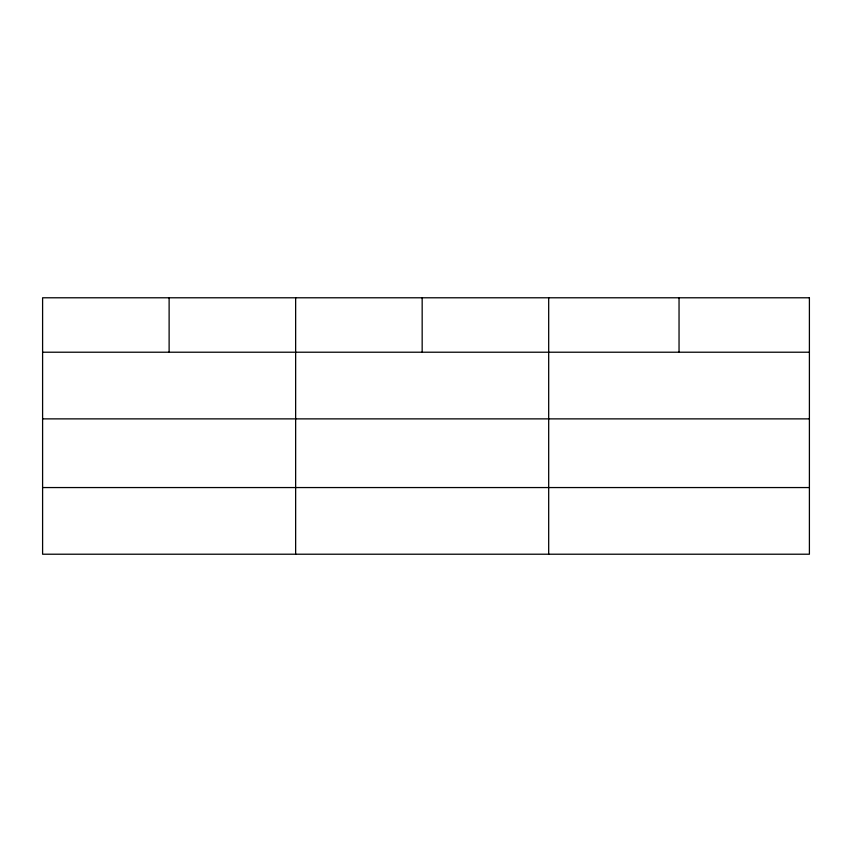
<?xml version="1.0" encoding="UTF-8"?>
<svg xmlns="http://www.w3.org/2000/svg" width="852" height="852" viewBox="0 0 852 852"><rect width="100%" height="100%" fill="white"/><g stroke="black" fill="none" stroke-linecap="round" stroke-linejoin="round"><path stroke-width="1.28" d="M42.6 352.217L809.4 352.217M42.6 418.875L809.4 418.875M42.6 487.557L809.4 487.557M679.044 297.785L679.044 352.217M548.688 297.785L548.688 554.215M422.166 297.785L422.166 352.217M295.644 297.785L295.644 554.215M169.122 297.785L169.122 352.217M809.4 297.785L42.6 297.785L42.6 554.215L809.4 554.215L809.4 297.785"/></g></svg>
